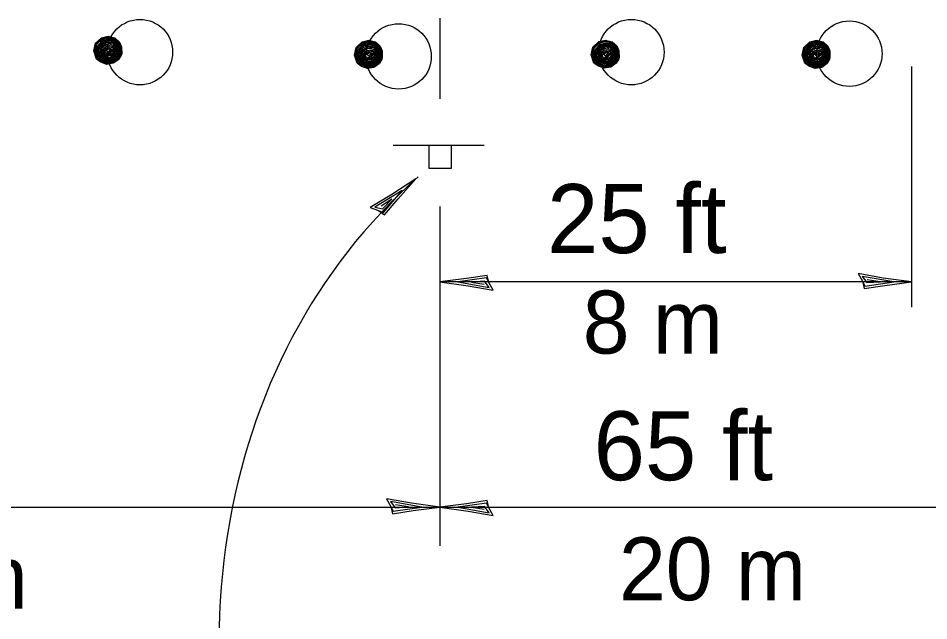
# Model space of a CAD drawing. Extents: x 1577055 to 1577735, y 1509071 to 1509511.
# Drawn here: x 1577292.52 to 1577328.95, y 1509287.55 to 1509311.66 of the extents above; entities that cross this region are included whole.
import ezdxf

# ---------------------------------------------------------------- set-up
doc = ezdxf.new("R2010")
doc.units = 0
doc.layers.add('Design_PR_Roadway Dimensions', color=7, linetype='Continuous')
doc.layers.add('Topo_Advertising Sign', color=7, linetype='Continuous')

msp = doc.modelspace()

# ---------------------------------------------------------------- linework, layer by layer
at = {"layer": 'Design_PR_Roadway Dimensions'}
for p, q in [((1577309.387, 1509311.656), (1577309.387, 1509308.434)), ((1577328.262, 1509309.731), (1577328.262, 1509300.099)), ((1577309.387, 1509304.127), (1577309.387, 1509290.55)), ((1577328.262, 1509301.106), (1577309.387, 1509301.106)), ((1577267.704, 1509292.097), (1577309.387, 1509292.097)), ((1577309.387, 1509292.097), (1577333.545, 1509292.097))]:
    msp.add_line(p, q, dxfattribs=at)
for points in [[(1577296.649, 1509310.188), (1577296.538, 1509310.011), (1577296.322, 1509309.852), (1577296.062, 1509309.81), (1577295.828, 1509309.892), (1577295.652, 1509310.022), (1577295.545, 1509310.345), (1577295.604, 1509310.653), (1577295.845, 1509310.877), (1577296.117, 1509310.941), (1577296.384, 1509310.871), (1577296.572, 1509310.703), (1577296.646, 1509310.513), (1577296.656, 1509310.248), (1577296.523, 1509310.048), (1577296.319, 1509309.892), (1577296.077, 1509309.849), (1577295.899, 1509309.912), (1577295.682, 1509310.023), (1577295.609, 1509310.231), (1577295.575, 1509310.446), (1577295.627, 1509310.637), (1577295.859, 1509310.854), (1577296.121, 1509310.913), (1577296.379, 1509310.852), (1577296.555, 1509310.693), (1577296.619, 1509310.508), (1577296.629, 1509310.25), (1577296.501, 1509310.063), (1577296.31, 1509309.928), (1577296.07, 1509309.877), (1577295.864, 1509309.954), (1577295.699, 1509310.038), (1577295.644, 1509310.245), (1577295.595, 1509310.426), (1577295.659, 1509310.617), (1577295.881, 1509310.824), (1577296.127, 1509310.877), (1577296.374, 1509310.824), (1577296.533, 1509310.668), (1577296.601, 1509310.503), (1577296.579, 1509310.25), (1577296.483, 1509310.089), (1577296.288, 1509309.943), (1577296.06, 1509309.909), (1577295.867, 1509309.976), (1577295.746, 1509310.068), (1577295.682, 1509310.225), (1577295.625, 1509310.419), (1577295.696, 1509310.565), (1577295.896, 1509310.778), (1577296.139, 1509310.832), (1577296.372, 1509310.787), (1577296.512, 1509310.629), (1577296.584, 1509310.491), (1577296.538, 1509310.267), (1577296.46, 1509310.11), (1577296.267, 1509309.973), (1577296.058, 1509309.938), (1577295.882, 1509310.003), (1577295.77, 1509310.097), (1577295.709, 1509310.258), (1577295.662, 1509310.418), (1577295.731, 1509310.545), (1577295.912, 1509310.745), (1577296.139, 1509310.802), (1577296.359, 1509310.757), (1577296.498, 1509310.614), (1577296.533, 1509310.465), (1577296.515, 1509310.268), (1577296.456, 1509310.139), (1577296.246, 1509310), (1577296.074, 1509309.983), (1577295.902, 1509310.037), (1577295.802, 1509310.117), (1577295.729, 1509310.277), (1577295.701, 1509310.419), (1577295.761, 1509310.53), (1577295.936, 1509310.725), (1577296.151, 1509310.767), (1577296.362, 1509310.721), (1577296.471, 1509310.601), (1577296.501, 1509310.439), (1577296.471, 1509310.283), (1577296.421, 1509310.169), (1577296.243, 1509310.025), (1577296.079, 1509310.006), (1577295.936, 1509310.063), (1577295.845, 1509310.131), (1577295.775, 1509310.209), (1577295.75, 1509310.277), (1577295.735, 1509310.397), (1577295.798, 1509310.52), (1577295.906, 1509310.642), (1577296.006, 1509310.701), (1577296.174, 1509310.718), (1577296.329, 1509310.7), (1577296.456, 1509310.57), (1577296.468, 1509310.438), (1577296.433, 1509310.28), (1577296.357, 1509310.152)], [(1577296.357, 1509310.152), (1577296.228, 1509310.053), (1577296.072, 1509310.045), (1577295.921, 1509310.142), (1577295.834, 1509310.201), (1577295.783, 1509310.293), (1577295.79, 1509310.399), (1577295.822, 1509310.5), (1577295.911, 1509310.587), (1577296.033, 1509310.668), (1577296.142, 1509310.689), (1577296.256, 1509310.686), (1577296.335, 1509310.617), (1577296.458, 1509310.446), (1577296.387, 1509310.27), (1577296.292, 1509310.146), (1577296.193, 1509310.09), (1577296.052, 1509310.09), (1577295.936, 1509310.179), (1577295.862, 1509310.275), (1577295.859, 1509310.367), (1577295.887, 1509310.475), (1577295.973, 1509310.552), (1577296.082, 1509310.606), (1577296.184, 1509310.627), (1577296.361, 1509310.552), (1577296.423, 1509310.438), (1577296.362, 1509310.317), (1577296.305, 1509310.218), (1577296.218, 1509310.161), (1577296.068, 1509310.136), (1577295.964, 1509310.162), (1577295.887, 1509310.213), (1577295.845, 1509310.268), (1577295.828, 1509310.424), (1577295.865, 1509310.491), (1577295.956, 1509310.572), (1577296.08, 1509310.622), (1577296.198, 1509310.648), (1577296.288, 1509310.668), (1577296.371, 1509310.634), (1577296.433, 1509310.557), (1577296.364, 1509310.434), (1577296.355, 1509310.332), (1577296.282, 1509310.243), (1577296.131, 1509310.173), (1577296.001, 1509310.164), (1577295.931, 1509310.23), (1577295.909, 1509310.303), (1577295.916, 1509310.394), (1577295.954, 1509310.473), (1577296.062, 1509310.533), (1577296.166, 1509310.56), (1577296.315, 1509310.52), (1577296.339, 1509310.463), (1577296.329, 1509310.371), (1577296.208, 1509310.273), (1577296.107, 1509310.193), (1577296, 1509310.208), (1577295.954, 1509310.272), (1577295.949, 1509310.345), (1577295.98, 1509310.428), (1577296.151, 1509310.515), (1577296.302, 1509310.478), (1577296.305, 1509310.397), (1577296.201, 1509310.307), (1577296.077, 1509310.235), (1577295.996, 1509310.273), (1577296.003, 1509310.361), (1577296.141, 1509310.434), (1577296.241, 1509310.441), (1577296.102, 1509310.297), (1577296.074, 1509310.355), (1577296.027, 1509310.419), (1577296.173, 1509310.463), (1577296.273, 1509310.408), (1577296.186, 1509310.342)], [(1577307.078, 1509310.025), (1577306.969, 1509309.849), (1577306.749, 1509309.689), (1577306.492, 1509309.647), (1577306.257, 1509309.729), (1577306.083, 1509309.859), (1577305.974, 1509310.183), (1577306.034, 1509310.49), (1577306.273, 1509310.715), (1577306.546, 1509310.778), (1577306.811, 1509310.708), (1577307.001, 1509310.54), (1577307.076, 1509310.35), (1577307.085, 1509310.084), (1577306.952, 1509309.886), (1577306.748, 1509309.729), (1577306.504, 1509309.684), (1577306.328, 1509309.75), (1577306.113, 1509309.859), (1577306.038, 1509310.068), (1577306.004, 1509310.283), (1577306.056, 1509310.473), (1577306.288, 1509310.691), (1577306.551, 1509310.75), (1577306.808, 1509310.689), (1577306.984, 1509310.53), (1577307.048, 1509310.345), (1577307.058, 1509310.087), (1577306.93, 1509309.899), (1577306.739, 1509309.765), (1577306.499, 1509309.713), (1577306.293, 1509309.79), (1577306.128, 1509309.875), (1577306.073, 1509310.082), (1577306.024, 1509310.263), (1577306.086, 1509310.453), (1577306.308, 1509310.661), (1577306.556, 1509310.715), (1577306.805, 1509310.661), (1577306.962, 1509310.505), (1577307.029, 1509310.34), (1577307.008, 1509310.087), (1577306.91, 1509309.926), (1577306.717, 1509309.78), (1577306.489, 1509309.746), (1577306.296, 1509309.812), (1577306.175, 1509309.906), (1577306.113, 1509310.062), (1577306.054, 1509310.256), (1577306.125, 1509310.402), (1577306.323, 1509310.616), (1577306.566, 1509310.668), (1577306.801, 1509310.624), (1577306.941, 1509310.466), (1577307.013, 1509310.329), (1577306.969, 1509310.102), (1577306.888, 1509309.946), (1577306.695, 1509309.81), (1577306.486, 1509309.775), (1577306.311, 1509309.839), (1577306.199, 1509309.934), (1577306.137, 1509310.094), (1577306.093, 1509310.255), (1577306.16, 1509310.382), (1577306.341, 1509310.58), (1577306.568, 1509310.637), (1577306.788, 1509310.594), (1577306.927, 1509310.451), (1577306.962, 1509310.302), (1577306.942, 1509310.105), (1577306.885, 1509309.976), (1577306.677, 1509309.837), (1577306.502, 1509309.82), (1577306.331, 1509309.874), (1577306.231, 1509309.954), (1577306.158, 1509310.112), (1577306.13, 1509310.256), (1577306.19, 1509310.367), (1577306.365, 1509310.56), (1577306.58, 1509310.604), (1577306.791, 1509310.559), (1577306.899, 1509310.438), (1577306.93, 1509310.277), (1577306.9, 1509310.121), (1577306.85, 1509310.005), (1577306.67, 1509309.862), (1577306.506, 1509309.844), (1577306.365, 1509309.899), (1577306.274, 1509309.968), (1577306.204, 1509310.047), (1577306.179, 1509310.114), (1577306.163, 1509310.235), (1577306.229, 1509310.357), (1577306.333, 1509310.48), (1577306.435, 1509310.538), (1577306.603, 1509310.555), (1577306.758, 1509310.537), (1577306.883, 1509310.408), (1577306.897, 1509310.275), (1577306.862, 1509310.117), (1577306.786, 1509309.99)], [(1577306.786, 1509309.99), (1577306.657, 1509309.889), (1577306.501, 1509309.882), (1577306.348, 1509309.98), (1577306.261, 1509310.038), (1577306.212, 1509310.131), (1577306.219, 1509310.236), (1577306.251, 1509310.335), (1577306.34, 1509310.423), (1577306.462, 1509310.503), (1577306.571, 1509310.527), (1577306.687, 1509310.522), (1577306.764, 1509310.453), (1577306.887, 1509310.283), (1577306.816, 1509310.107), (1577306.719, 1509309.983), (1577306.622, 1509309.928), (1577306.481, 1509309.928), (1577306.365, 1509310.015), (1577306.291, 1509310.112), (1577306.288, 1509310.204), (1577306.316, 1509310.312), (1577306.402, 1509310.389), (1577306.511, 1509310.443), (1577306.612, 1509310.463), (1577306.789, 1509310.389), (1577306.852, 1509310.275), (1577306.791, 1509310.152), (1577306.736, 1509310.053), (1577306.648, 1509309.996), (1577306.497, 1509309.973), (1577306.393, 1509310), (1577306.316, 1509310.05), (1577306.274, 1509310.104), (1577306.257, 1509310.262), (1577306.293, 1509310.329), (1577306.385, 1509310.409), (1577306.509, 1509310.46), (1577306.627, 1509310.485), (1577306.716, 1509310.503), (1577306.798, 1509310.471), (1577306.862, 1509310.394), (1577306.793, 1509310.272), (1577306.784, 1509310.169), (1577306.711, 1509310.08), (1577306.56, 1509310.01), (1577306.429, 1509310.001), (1577306.36, 1509310.067), (1577306.338, 1509310.141), (1577306.345, 1509310.231), (1577306.383, 1509310.31), (1577306.491, 1509310.371), (1577306.595, 1509310.397), (1577306.746, 1509310.357), (1577306.768, 1509310.298), (1577306.758, 1509310.208), (1577306.637, 1509310.11), (1577306.536, 1509310.03), (1577306.429, 1509310.043), (1577306.382, 1509310.109), (1577306.377, 1509310.183), (1577306.408, 1509310.265), (1577306.58, 1509310.352), (1577306.729, 1509310.315), (1577306.734, 1509310.235), (1577306.628, 1509310.142), (1577306.506, 1509310.072), (1577306.425, 1509310.11), (1577306.43, 1509310.198), (1577306.568, 1509310.272), (1577306.67, 1509310.277), (1577306.531, 1509310.132), (1577306.502, 1509310.191), (1577306.455, 1509310.256), (1577306.601, 1509310.3), (1577306.702, 1509310.245), (1577306.615, 1509310.179)], [(1577316.552, 1509310.03), (1577316.441, 1509309.854), (1577316.223, 1509309.694), (1577315.965, 1509309.654), (1577315.731, 1509309.735), (1577315.555, 1509309.864), (1577315.446, 1509310.189), (1577315.507, 1509310.495), (1577315.745, 1509310.72), (1577316.018, 1509310.783), (1577316.285, 1509310.715), (1577316.475, 1509310.545), (1577316.549, 1509310.355), (1577316.557, 1509310.09), (1577316.426, 1509309.891), (1577316.222, 1509309.735), (1577315.978, 1509309.691), (1577315.802, 1509309.755), (1577315.585, 1509309.865), (1577315.51, 1509310.074), (1577315.476, 1509310.288), (1577315.53, 1509310.48), (1577315.762, 1509310.696), (1577316.023, 1509310.755), (1577316.28, 1509310.696), (1577316.456, 1509310.535), (1577316.522, 1509310.35), (1577316.532, 1509310.092), (1577316.404, 1509309.906), (1577316.211, 1509309.771), (1577315.971, 1509309.719), (1577315.765, 1509309.797), (1577315.601, 1509309.881), (1577315.547, 1509310.087), (1577315.496, 1509310.268), (1577315.56, 1509310.46), (1577315.782, 1509310.668), (1577316.029, 1509310.72), (1577316.277, 1509310.668), (1577316.435, 1509310.512), (1577316.503, 1509310.345), (1577316.482, 1509310.092), (1577316.386, 1509309.931), (1577316.191, 1509309.785), (1577315.961, 1509309.751), (1577315.768, 1509309.818), (1577315.648, 1509309.911), (1577315.585, 1509310.067), (1577315.528, 1509310.262), (1577315.597, 1509310.408), (1577315.797, 1509310.621), (1577316.04, 1509310.673), (1577316.274, 1509310.629), (1577316.415, 1509310.471), (1577316.485, 1509310.335), (1577316.441, 1509310.109), (1577316.361, 1509309.953), (1577316.168, 1509309.815), (1577315.96, 1509309.78), (1577315.783, 1509309.845), (1577315.671, 1509309.938), (1577315.611, 1509310.1), (1577315.565, 1509310.26), (1577315.632, 1509310.387), (1577315.814, 1509310.587), (1577316.04, 1509310.644), (1577316.26, 1509310.599), (1577316.399, 1509310.456), (1577316.435, 1509310.307), (1577316.416, 1509310.112), (1577316.357, 1509309.981), (1577316.149, 1509309.842), (1577315.976, 1509309.825), (1577315.804, 1509309.879), (1577315.705, 1509309.959), (1577315.631, 1509310.119), (1577315.602, 1509310.262), (1577315.664, 1509310.374), (1577315.837, 1509310.565), (1577316.054, 1509310.609), (1577316.263, 1509310.564), (1577316.373, 1509310.443), (1577316.404, 1509310.282), (1577316.373, 1509310.126), (1577316.322, 1509310.011), (1577316.143, 1509309.869), (1577315.98, 1509309.849), (1577315.839, 1509309.906), (1577315.747, 1509309.975), (1577315.676, 1509310.053), (1577315.653, 1509310.121), (1577315.637, 1509310.24), (1577315.701, 1509310.364), (1577315.807, 1509310.485), (1577315.909, 1509310.543), (1577316.076, 1509310.56), (1577316.232, 1509310.542), (1577316.357, 1509310.414), (1577316.369, 1509310.28), (1577316.336, 1509310.122), (1577316.26, 1509309.995)], [(1577316.26, 1509309.995), (1577316.131, 1509309.896), (1577315.973, 1509309.887), (1577315.822, 1509309.985), (1577315.735, 1509310.043), (1577315.686, 1509310.136), (1577315.693, 1509310.241), (1577315.725, 1509310.342), (1577315.812, 1509310.429), (1577315.936, 1509310.51), (1577316.045, 1509310.532), (1577316.159, 1509310.528), (1577316.238, 1509310.46), (1577316.359, 1509310.288), (1577316.289, 1509310.112), (1577316.193, 1509309.988), (1577316.094, 1509309.933), (1577315.953, 1509309.933), (1577315.839, 1509310.02), (1577315.763, 1509310.117), (1577315.762, 1509310.209), (1577315.789, 1509310.317), (1577315.874, 1509310.394), (1577315.983, 1509310.448), (1577316.086, 1509310.47), (1577316.262, 1509310.394), (1577316.324, 1509310.28), (1577316.263, 1509310.159), (1577316.208, 1509310.06), (1577316.121, 1509310.003), (1577315.97, 1509309.978), (1577315.866, 1509310.005), (1577315.789, 1509310.055), (1577315.747, 1509310.11), (1577315.73, 1509310.268), (1577315.765, 1509310.335), (1577315.859, 1509310.414), (1577315.982, 1509310.465), (1577316.101, 1509310.491), (1577316.19, 1509310.51), (1577316.27, 1509310.476), (1577316.336, 1509310.399), (1577316.265, 1509310.277), (1577316.258, 1509310.173), (1577316.183, 1509310.085), (1577316.032, 1509310.015), (1577315.903, 1509310.006), (1577315.832, 1509310.074), (1577315.812, 1509310.146), (1577315.817, 1509310.238), (1577315.856, 1509310.317), (1577315.965, 1509310.376), (1577316.067, 1509310.404), (1577316.218, 1509310.364), (1577316.24, 1509310.305), (1577316.232, 1509310.213), (1577316.111, 1509310.115), (1577316.008, 1509310.035), (1577315.901, 1509310.05), (1577315.856, 1509310.114), (1577315.851, 1509310.189), (1577315.881, 1509310.27), (1577316.054, 1509310.357), (1577316.203, 1509310.32), (1577316.206, 1509310.24), (1577316.104, 1509310.149), (1577315.978, 1509310.077), (1577315.899, 1509310.115), (1577315.904, 1509310.203), (1577316.042, 1509310.277), (1577316.143, 1509310.283), (1577316.005, 1509310.139), (1577315.975, 1509310.198), (1577315.929, 1509310.262), (1577316.076, 1509310.307), (1577316.175, 1509310.25), (1577316.087, 1509310.183)], [(1577324.992, 1509310.025), (1577324.882, 1509309.849), (1577324.665, 1509309.689), (1577324.407, 1509309.647), (1577324.172, 1509309.729), (1577323.997, 1509309.859), (1577323.888, 1509310.183), (1577323.948, 1509310.49), (1577324.187, 1509310.715), (1577324.46, 1509310.778), (1577324.725, 1509310.708), (1577324.915, 1509310.54), (1577324.991, 1509310.35), (1577324.997, 1509310.084), (1577324.866, 1509309.886), (1577324.662, 1509309.729), (1577324.42, 1509309.684), (1577324.244, 1509309.75), (1577324.027, 1509309.859), (1577323.953, 1509310.068), (1577323.917, 1509310.283), (1577323.972, 1509310.473), (1577324.204, 1509310.691), (1577324.464, 1509310.75), (1577324.724, 1509310.689), (1577324.898, 1509310.53), (1577324.962, 1509310.345), (1577324.974, 1509310.087), (1577324.845, 1509309.899), (1577324.655, 1509309.765), (1577324.413, 1509309.713), (1577324.207, 1509309.79), (1577324.041, 1509309.875), (1577323.989, 1509310.082), (1577323.938, 1509310.263), (1577324.002, 1509310.453), (1577324.224, 1509310.661), (1577324.47, 1509310.715), (1577324.719, 1509310.661), (1577324.878, 1509310.505), (1577324.944, 1509310.34), (1577324.923, 1509310.087), (1577324.826, 1509309.926), (1577324.633, 1509309.78), (1577324.403, 1509309.746), (1577324.21, 1509309.812), (1577324.089, 1509309.906), (1577324.026, 1509310.062), (1577323.969, 1509310.256), (1577324.041, 1509310.402), (1577324.237, 1509310.616), (1577324.48, 1509310.668), (1577324.715, 1509310.624), (1577324.856, 1509310.466), (1577324.927, 1509310.329), (1577324.882, 1509310.102), (1577324.803, 1509309.946), (1577324.61, 1509309.81), (1577324.402, 1509309.775), (1577324.227, 1509309.839), (1577324.113, 1509309.934), (1577324.051, 1509310.094), (1577324.007, 1509310.255), (1577324.073, 1509310.382), (1577324.256, 1509310.58), (1577324.482, 1509310.637), (1577324.704, 1509310.594), (1577324.84, 1509310.451), (1577324.878, 1509310.302), (1577324.858, 1509310.105), (1577324.799, 1509309.976), (1577324.591, 1509309.837), (1577324.418, 1509309.82), (1577324.245, 1509309.874), (1577324.146, 1509309.954), (1577324.071, 1509310.112), (1577324.044, 1509310.256), (1577324.106, 1509310.367), (1577324.279, 1509310.56), (1577324.494, 1509310.604), (1577324.705, 1509310.559), (1577324.813, 1509310.438), (1577324.845, 1509310.277), (1577324.814, 1509310.121), (1577324.764, 1509310.005), (1577324.586, 1509309.862), (1577324.422, 1509309.844), (1577324.281, 1509309.899), (1577324.187, 1509309.968), (1577324.118, 1509310.047), (1577324.093, 1509310.114), (1577324.079, 1509310.235), (1577324.143, 1509310.357), (1577324.247, 1509310.48), (1577324.351, 1509310.538), (1577324.519, 1509310.555), (1577324.673, 1509310.537), (1577324.799, 1509310.408), (1577324.811, 1509310.275), (1577324.777, 1509310.117), (1577324.7, 1509309.99)], [(1577324.7, 1509309.99), (1577324.571, 1509309.889), (1577324.415, 1509309.882), (1577324.264, 1509309.98), (1577324.177, 1509310.038), (1577324.128, 1509310.131), (1577324.133, 1509310.236), (1577324.167, 1509310.335), (1577324.254, 1509310.423), (1577324.376, 1509310.503), (1577324.487, 1509310.527), (1577324.6, 1509310.522), (1577324.678, 1509310.453), (1577324.801, 1509310.283), (1577324.732, 1509310.107), (1577324.635, 1509309.983), (1577324.537, 1509309.928), (1577324.395, 1509309.928), (1577324.279, 1509310.015), (1577324.207, 1509310.112), (1577324.202, 1509310.204), (1577324.23, 1509310.312), (1577324.314, 1509310.389), (1577324.423, 1509310.443), (1577324.527, 1509310.463), (1577324.704, 1509310.389), (1577324.764, 1509310.275), (1577324.705, 1509310.152), (1577324.65, 1509310.053), (1577324.563, 1509309.996), (1577324.412, 1509309.973), (1577324.308, 1509310), (1577324.23, 1509310.05), (1577324.187, 1509310.104), (1577324.172, 1509310.262), (1577324.207, 1509310.329), (1577324.301, 1509310.409), (1577324.422, 1509310.46), (1577324.541, 1509310.485), (1577324.631, 1509310.503), (1577324.714, 1509310.471), (1577324.777, 1509310.394), (1577324.707, 1509310.272), (1577324.699, 1509310.169), (1577324.625, 1509310.08), (1577324.474, 1509310.01), (1577324.343, 1509310.001), (1577324.274, 1509310.067), (1577324.254, 1509310.141), (1577324.257, 1509310.231), (1577324.297, 1509310.31), (1577324.405, 1509310.371), (1577324.509, 1509310.397), (1577324.66, 1509310.357), (1577324.682, 1509310.298), (1577324.673, 1509310.208), (1577324.551, 1509310.11), (1577324.45, 1509310.03), (1577324.343, 1509310.043), (1577324.296, 1509310.109), (1577324.292, 1509310.183), (1577324.324, 1509310.265), (1577324.496, 1509310.352), (1577324.645, 1509310.315), (1577324.647, 1509310.235), (1577324.544, 1509310.142), (1577324.422, 1509310.072), (1577324.341, 1509310.11), (1577324.344, 1509310.198), (1577324.482, 1509310.272), (1577324.586, 1509310.277), (1577324.445, 1509310.132), (1577324.417, 1509310.191), (1577324.371, 1509310.256), (1577324.517, 1509310.3), (1577324.616, 1509310.245), (1577324.529, 1509310.179)], [(1577306.934, 1509303.968), (1577307.175, 1509303.792), (1577307.714, 1509304.431), (1577308.426, 1509305.235), (1577307.468, 1509304.604), (1577306.603, 1509304.08), (1577306.934, 1509303.968), (1577307.127, 1509303.881), (1577307.885, 1509304.765), (1577306.789, 1509304.102), (1577307.093, 1509304.037), (1577307.471, 1509304.411), (1577307.036, 1509304.134)], [(1577326.305, 1509301.135), (1577326.37, 1509300.843), (1577327.198, 1509300.969), (1577328.262, 1509301.106), (1577327.125, 1509301.262), (1577326.13, 1509301.437), (1577326.305, 1509301.135), (1577326.392, 1509300.942), (1577327.547, 1509301.108), (1577326.285, 1509301.33), (1577326.471, 1509301.081), (1577327.001, 1509301.115), (1577326.491, 1509301.192)], [(1577311.344, 1509301.078), (1577311.279, 1509301.37), (1577310.452, 1509301.244), (1577309.387, 1509301.106), (1577310.524, 1509300.95), (1577311.519, 1509300.776), (1577311.344, 1509301.078), (1577311.257, 1509301.271), (1577310.102, 1509301.105), (1577311.365, 1509300.883), (1577311.178, 1509301.132), (1577310.648, 1509301.098), (1577311.158, 1509301.021)], [(1577307.431, 1509292.126), (1577307.496, 1509291.834), (1577308.323, 1509291.96), (1577309.387, 1509292.097), (1577308.251, 1509292.253), (1577307.256, 1509292.428), (1577307.431, 1509292.126), (1577307.518, 1509291.933), (1577308.673, 1509292.099), (1577307.41, 1509292.32), (1577307.597, 1509292.072), (1577308.127, 1509292.106), (1577307.617, 1509292.183)], [(1577311.344, 1509292.069), (1577311.279, 1509292.361), (1577310.452, 1509292.235), (1577309.387, 1509292.097), (1577310.524, 1509291.941), (1577311.519, 1509291.767), (1577311.344, 1509292.069), (1577311.257, 1509292.262), (1577310.102, 1509292.096), (1577311.365, 1509291.874), (1577311.178, 1509292.122), (1577310.648, 1509292.089), (1577311.158, 1509292.012)]]:
    msp.add_lwpolyline(points, dxfattribs=at)
for centre in [(1577297.387, 1509310.3), (1577317.051, 1509310.3), (1577307.737, 1509310.128), (1577325.774, 1509310.237)]:
    msp.add_circle(centre, 1.309, dxfattribs=at)
msp.add_ellipse((1577329.355, 1509281.303), major_axis=(-20.384, 24.399), ratio=0.834504, start_param=0.022586, end_param=1.235825, dxfattribs=at)
at = {"layer": 'Topo_Advertising Sign'}
msp.add_line((1577311.157, 1509306.563), (1577307.521, 1509306.563), dxfattribs=at)
msp.add_lwpolyline([(1577309.859, 1509305.653), (1577309.859, 1509306.563), (1577308.949, 1509306.563), (1577308.949, 1509305.653)], close=True, dxfattribs=at)

# ---------------------------------------------------------------- texts
at = {"layer": 'Design_PR_Roadway Dimensions'}
for s, height, p in [('25 ft', 2.76, (1577313.679, 1509302.26)), ('8 m', 2.5175, (1577315.105, 1509298.241)), ('65 ft', 2.76, (1577315.541, 1509293.173)), ('20 m', 2.5175, (1577316.555, 1509288.37)), ('150 m', 2.5175, (1577283.546, 1509288.039))]:
    msp.add_text(s, height=height, dxfattribs=at).set_placement(p)

doc.saveas('drawing.dxf')
